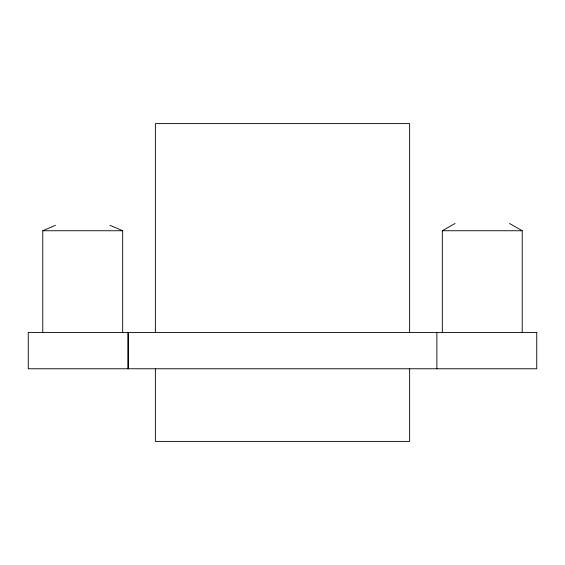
<?xml version="1.0" encoding="UTF-8"?>
<svg xmlns="http://www.w3.org/2000/svg" width="565" height="565" viewBox="0 0 565 565"><rect width="100%" height="100%" fill="white"/><g stroke="black" fill="none" stroke-linecap="round" stroke-linejoin="round"><path stroke-width="0.85" d="M409.632 332.439L409.632 123.601L155.368 123.601L155.368 332.439M442.317 332.439L442.317 230.746L455.03 223.479M42.778 332.439L42.778 230.746L55.49 225.294M42.778 230.746L122.683 230.746L122.683 332.439M442.317 230.746L522.222 230.746L522.222 332.439M109.97 225.294L122.683 230.746M509.51 223.479L522.222 230.746M436.872 332.439L436.872 368.761M409.632 368.761L409.632 441.399L155.368 441.399L155.368 368.761M128.128 332.439L128.128 368.761L128.128 332.439M536.75 332.439L28.25 332.439L28.25 368.761L536.75 368.761L536.75 332.439"/></g></svg>
